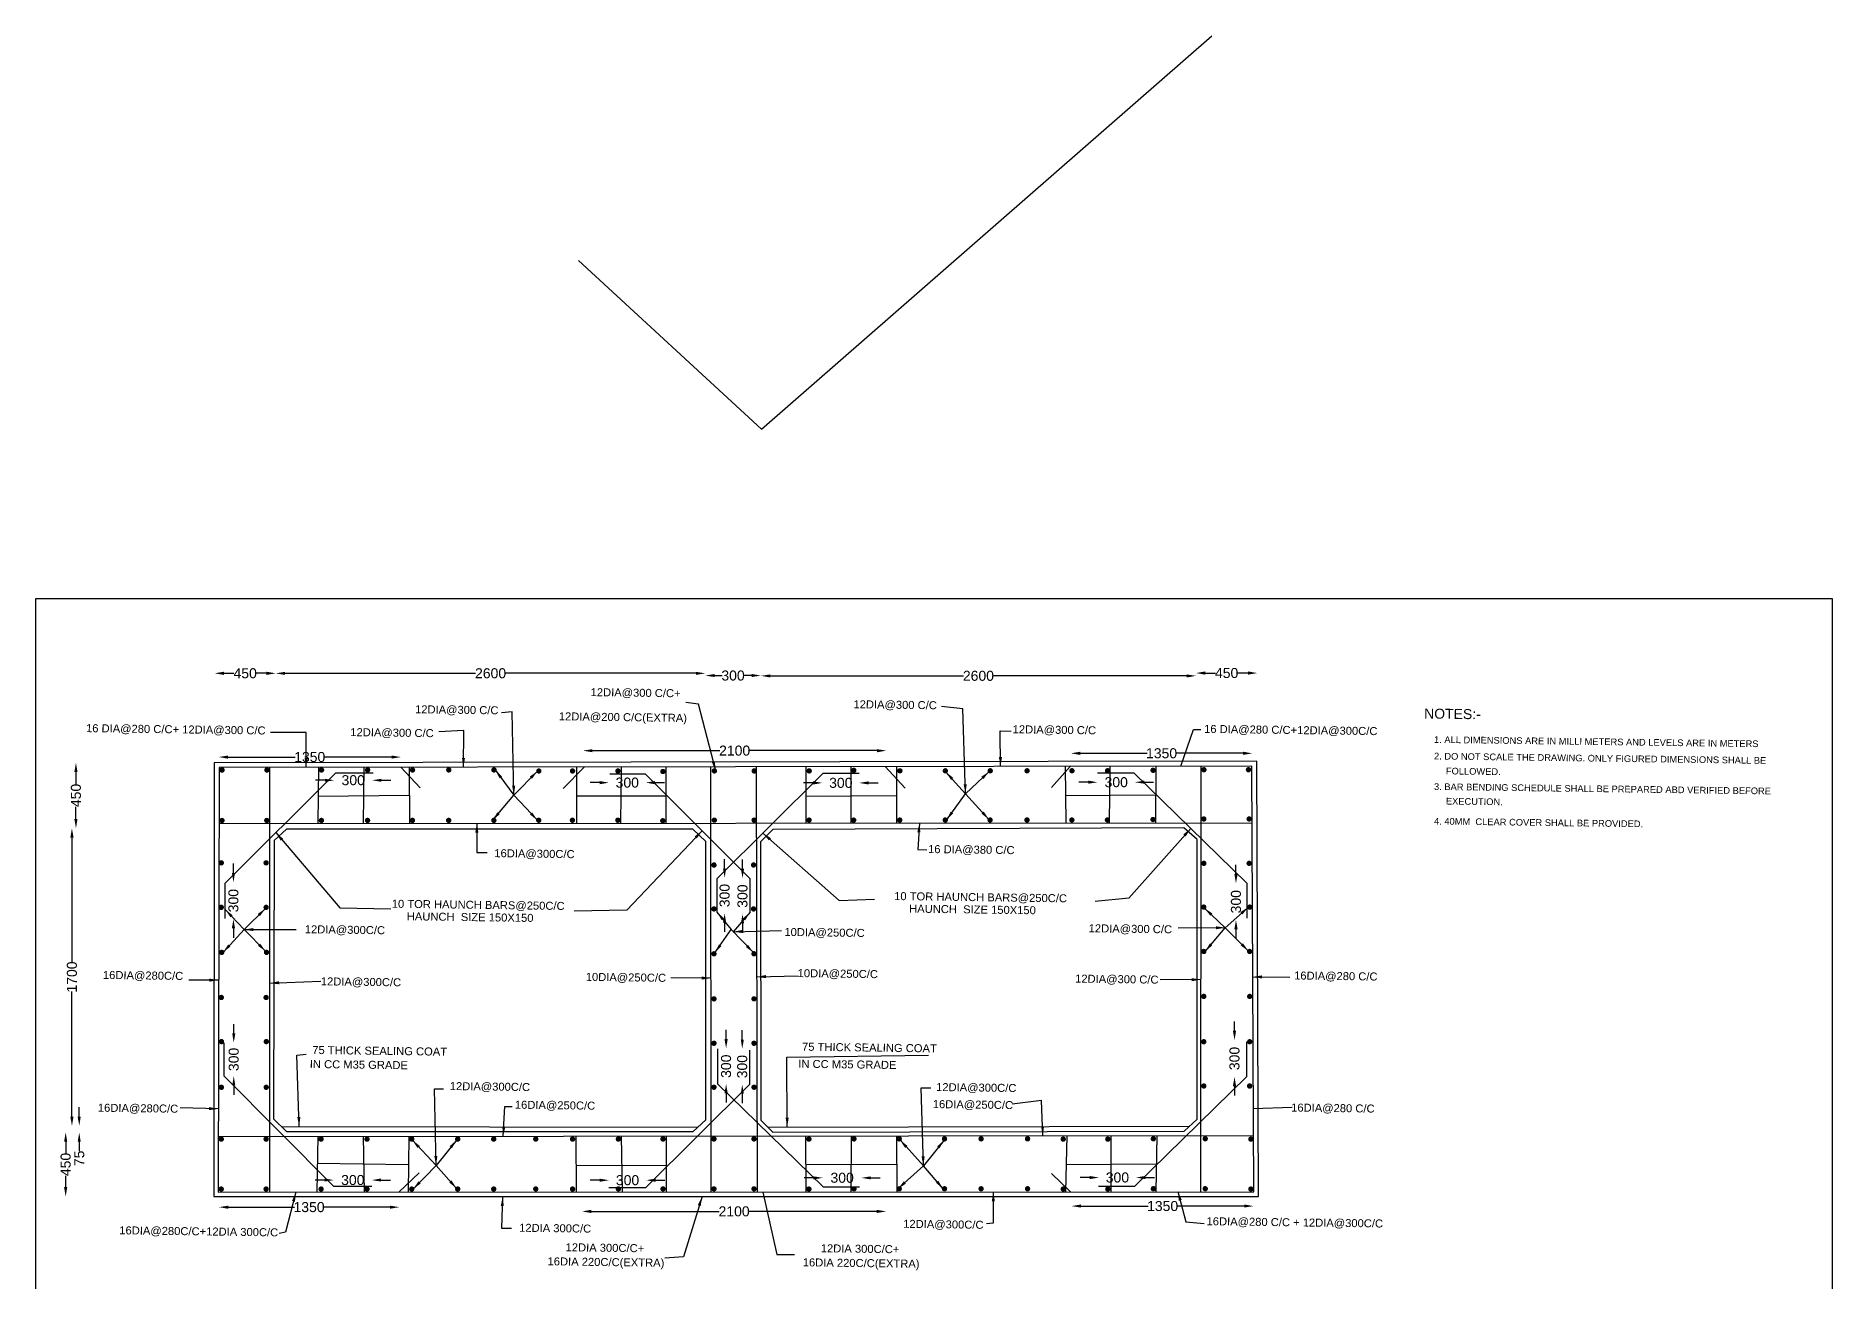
# Model space of a CAD drawing. Header units: millimetres. Extents: x 1088 to 14556, y 480 to 15078.
# Drawn here: x 1088 to 14556, y 5738 to 15078 of the extents above; entities that cross this region are included whole.
import ezdxf

# ---------------------------------------------------------------- set-up
doc = ezdxf.new("R2010")
doc.units = ezdxf.units.MM
doc.header["$MEASUREMENT"] = 0
for name, color, linetype in [('DIM', 7, 'Continuous'), ('DWG', 7, 'Continuous'), ('TEXT', 7, 'Continuous'), ('TXT', 7, 'Continuous')]:
    doc.layers.add(name, color=color, linetype=linetype)
doc.styles.get("Standard").update_dxf_attribs({"font": 'arial.ttf'})
doc.dimstyles.new('Civil', dxfattribs={"dimtxt": 75, "dimasz": 70, "dimexe": 0.1, "dimexo": 0.0625, "dimgap": 0.09, "dimtad": 0, "dimdec": 0, "dimzin": 12, "dimdsep": 46, "dimtxsty": 'Standard', "dimcen": 0.1, "dimse1": 1, "dimse2": 1, "dimadec": 1, "dimazin": 2, "dimtfac": 1, "dimtdec": 0, "dimtofl": 0, "dimtmove": 0, "dimatfit": 3, "dimfxl": 1, "dimfrac": 1, "dimtolj": 1, "dimtzin": 0, "dimarcsym": 0})

# ---------------------------------------------------------------- blocks, each defined once
blk = doc.blocks.new('*D49')
at = {"layer": 'Defpoints', "color": 0, "transparency": 16777216}
for p in [(2460, 6323), (3812, 6323), (3812, 6293)]:
    blk.add_point(p, dxfattribs=at)
at = {"layer": 'DIM', "color": 0, "lineweight": -2, "transparency": 16777216}
for p, q in [((2530, 6293), (3028, 6293)), ((3742, 6293), (3245, 6293))]:
    blk.add_line(p, q, dxfattribs=at)
at = {"layer": 'DIM', "color": 0, "transparency": 16777216}
for points in [[(2530, 6304), (2530, 6281), (2460, 6293)], [(3742, 6304), (3742, 6281), (3812, 6293)]]:
    blk.add_solid(points, dxfattribs=at)
at = {"layer": 'DIM', "color": 0, "transparency": 16777216, "insert": (3136, 6293), "char_height": 75, "attachment_point": 5}
blk.add_mtext('\\A1;1350', dxfattribs=at)
blk = doc.blocks.new('*D60')
at = {"layer": 'Defpoints', "color": 0, "transparency": 16777216}
for p in [(3606, 6496), (3322, 6449), (3606, 6449)]:
    blk.add_point(p, dxfattribs=at)
at = {"layer": 'DIM', "color": 0, "lineweight": -2, "transparency": 16777216}
for p, q in [((3252, 6496), (3182, 6496)), ((3676, 6496), (3746, 6496))]:
    blk.add_line(p, q, dxfattribs=at)
at = {"layer": 'DIM', "color": 0, "transparency": 16777216}
for points in [[(3252, 6508), (3252, 6485), (3322, 6496)], [(3676, 6508), (3676, 6485), (3606, 6496)]]:
    blk.add_solid(points, dxfattribs=at)
at = {"layer": 'DIM', "color": 0, "transparency": 16777216, "insert": (3464, 6496), "char_height": 75, "attachment_point": 5}
blk.add_mtext('\\A1;300', dxfattribs=at)
blk = doc.blocks.new('*D61')
at = {"layer": 'Defpoints', "color": 0, "transparency": 16777216}
for p in [(2500, 7526), (2571, 7526), (2500, 7276)]:
    blk.add_point(p, dxfattribs=at)
at = {"layer": 'DIM', "color": 0, "lineweight": -2, "transparency": 16777216}
for p, q in [((2571, 7596), (2571, 7666)), ((2571, 7206), (2571, 7136))]:
    blk.add_line(p, q, dxfattribs=at)
at = {"layer": 'DIM', "color": 0, "transparency": 16777216}
for points in [[(2560, 7596), (2583, 7596), (2571, 7526)], [(2560, 7206), (2583, 7206), (2571, 7276)]]:
    blk.add_solid(points, dxfattribs=at)
at = {"layer": 'DIM', "color": 0, "transparency": 16777216, "insert": (2571, 7401), "char_height": 75, "attachment_point": 5, "rotation": 90}
blk.add_mtext('\\A1;300', dxfattribs=at)
blk = doc.blocks.new('*D50')
at = {"layer": 'Defpoints', "color": 0, "transparency": 16777216}
for p in [(5384, 6488), (5664, 6495), (5664, 6488)]:
    blk.add_point(p, dxfattribs=at)
at = {"layer": 'DIM', "color": 0, "lineweight": -2, "transparency": 16777216}
for p, q in [((5314, 6495), (5244, 6495)), ((5734, 6495), (5804, 6495))]:
    blk.add_line(p, q, dxfattribs=at)
at = {"layer": 'DIM', "color": 0, "transparency": 16777216}
for points in [[(5314, 6507), (5314, 6483), (5384, 6495)], [(5734, 6507), (5734, 6483), (5664, 6495)]]:
    blk.add_solid(points, dxfattribs=at)
at = {"layer": 'DIM', "color": 0, "transparency": 16777216, "insert": (5524, 6495), "char_height": 75, "attachment_point": 5}
blk.add_mtext('\\A1;300', dxfattribs=at)
blk = doc.blocks.new('*D51')
at = {"layer": 'Defpoints', "color": 0, "transparency": 16777216}
for p in [(5183, 6243), (7462, 6261), (7462, 6243)]:
    blk.add_point(p, dxfattribs=at)
at = {"layer": 'DIM', "color": 0, "lineweight": -2, "transparency": 16777216}
for p, q in [((5253, 6261), (6210, 6261)), ((7392, 6261), (6435, 6261))]:
    blk.add_line(p, q, dxfattribs=at)
at = {"layer": 'DIM', "color": 0, "transparency": 16777216}
for points in [[(5253, 6273), (5253, 6249), (5183, 6261)], [(7392, 6273), (7392, 6249), (7462, 6261)]]:
    blk.add_solid(points, dxfattribs=at)
at = {"layer": 'DIM', "color": 0, "transparency": 16777216, "insert": (6323, 6261), "char_height": 75, "attachment_point": 5}
blk.add_mtext('\\A1;2100', dxfattribs=at)
blk = doc.blocks.new('*D40')
at = {"layer": 'Defpoints', "color": 0, "transparency": 16777216}
for p in [(6988, 6487), (7278, 6513), (7278, 6487)]:
    blk.add_point(p, dxfattribs=at)
at = {"layer": 'DIM', "color": 0, "lineweight": -2, "transparency": 16777216}
for p, q in [((6918, 6513), (6848, 6513)), ((7348, 6513), (7418, 6513))]:
    blk.add_line(p, q, dxfattribs=at)
at = {"layer": 'DIM', "color": 0, "transparency": 16777216}
for points in [[(6918, 6524), (6918, 6501), (6988, 6513)], [(7348, 6524), (7348, 6501), (7278, 6513)]]:
    blk.add_solid(points, dxfattribs=at)
at = {"layer": 'DIM', "color": 0, "transparency": 16777216, "insert": (7133, 6513), "char_height": 75, "attachment_point": 5}
blk.add_mtext('\\A1;300', dxfattribs=at)
blk = doc.blocks.new('*D41')
at = {"layer": 'Defpoints', "color": 0, "transparency": 16777216}
for p in [(8853, 6321), (10218, 6321), (10218, 6301)]:
    blk.add_point(p, dxfattribs=at)
at = {"layer": 'DIM', "color": 0, "lineweight": -2, "transparency": 16777216}
for p, q in [((8923, 6301), (9427, 6301)), ((10148, 6301), (9644, 6301))]:
    blk.add_line(p, q, dxfattribs=at)
at = {"layer": 'DIM', "color": 0, "transparency": 16777216}
for points in [[(8923, 6313), (8923, 6290), (8853, 6301)], [(10148, 6313), (10148, 6290), (10218, 6301)]]:
    blk.add_solid(points, dxfattribs=at)
at = {"layer": 'DIM', "color": 0, "transparency": 16777216, "insert": (9536, 6301), "char_height": 75, "attachment_point": 5}
blk.add_mtext('\\A1;1350', dxfattribs=at)
blk = doc.blocks.new('*D42')
at = {"layer": 'Defpoints', "color": 0, "transparency": 16777216}
for p in [(9058, 6489), (9336, 6515), (9336, 6489)]:
    blk.add_point(p, dxfattribs=at)
at = {"layer": 'DIM', "color": 0, "lineweight": -2, "transparency": 16777216}
for p, q in [((8988, 6515), (8918, 6515)), ((9406, 6515), (9476, 6515))]:
    blk.add_line(p, q, dxfattribs=at)
at = {"layer": 'DIM', "color": 0, "transparency": 16777216}
for points in [[(8988, 6527), (8988, 6503), (9058, 6515)], [(9406, 6527), (9406, 6503), (9336, 6515)]]:
    blk.add_solid(points, dxfattribs=at)
at = {"layer": 'DIM', "color": 0, "transparency": 16777216, "insert": (9197, 6515), "char_height": 75, "attachment_point": 5}
blk.add_mtext('\\A1;300', dxfattribs=at)
blk = doc.blocks.new('*D43')
at = {"layer": 'Defpoints', "color": 0, "transparency": 16777216}
for p in [(10086, 8721), (10119, 8721), (10119, 8448)]:
    blk.add_point(p, dxfattribs=at)
at = {"layer": 'DIM', "color": 0, "lineweight": -2, "transparency": 16777216}
for p, q in [((10086, 8791), (10086, 8861)), ((10086, 8378), (10086, 8308))]:
    blk.add_line(p, q, dxfattribs=at)
at = {"layer": 'DIM', "color": 0, "transparency": 16777216}
for points in [[(10074, 8791), (10098, 8791), (10086, 8721)], [(10074, 8378), (10098, 8378), (10086, 8448)]]:
    blk.add_solid(points, dxfattribs=at)
at = {"layer": 'DIM', "color": 0, "transparency": 16777216, "insert": (10086, 8584), "char_height": 75, "attachment_point": 5, "rotation": 90}
blk.add_mtext('\\A1;300', dxfattribs=at)
blk = doc.blocks.new('*D44')
at = {"layer": 'Defpoints', "color": 0, "transparency": 16777216}
for p in [(10208, 9697), (8848, 9678), (10208, 9678)]:
    blk.add_point(p, dxfattribs=at)
at = {"layer": 'DIM', "color": 0, "lineweight": -2, "transparency": 16777216}
for p, q in [((8918, 9697), (9420, 9697)), ((10138, 9697), (9636, 9697))]:
    blk.add_line(p, q, dxfattribs=at)
at = {"layer": 'DIM', "color": 0, "transparency": 16777216}
for points in [[(8918, 9709), (8918, 9685), (8848, 9697)], [(10138, 9709), (10138, 9685), (10208, 9697)]]:
    blk.add_solid(points, dxfattribs=at)
at = {"layer": 'DIM', "color": 0, "transparency": 16777216, "insert": (9528, 9697), "char_height": 75, "attachment_point": 5}
blk.add_mtext('\\A1;1350', dxfattribs=at)
blk = doc.blocks.new('*D45')
at = {"layer": 'Defpoints', "color": 0, "transparency": 16777216}
for p in [(9048, 9499), (9328, 9499), (9328, 9480)]:
    blk.add_point(p, dxfattribs=at)
at = {"layer": 'DIM', "color": 0, "lineweight": -2, "transparency": 16777216}
for p, q in [((8978, 9480), (8908, 9480)), ((9398, 9480), (9468, 9480))]:
    blk.add_line(p, q, dxfattribs=at)
at = {"layer": 'DIM', "color": 0, "transparency": 16777216}
for points in [[(8978, 9492), (8978, 9469), (9048, 9480)], [(9398, 9492), (9398, 9469), (9328, 9480)]]:
    blk.add_solid(points, dxfattribs=at)
at = {"layer": 'DIM', "color": 0, "transparency": 16777216, "insert": (9188, 9480), "char_height": 75, "attachment_point": 5}
blk.add_mtext('\\A1;300', dxfattribs=at)
blk = doc.blocks.new('*D46')
at = {"layer": 'Defpoints', "color": 0, "transparency": 16777216}
for p in [(6984, 9491), (7262, 9491), (7262, 9475)]:
    blk.add_point(p, dxfattribs=at)
at = {"layer": 'DIM', "color": 0, "lineweight": -2, "transparency": 16777216}
for p, q in [((6914, 9475), (6844, 9475)), ((7332, 9475), (7402, 9475))]:
    blk.add_line(p, q, dxfattribs=at)
at = {"layer": 'DIM', "color": 0, "transparency": 16777216}
for points in [[(6914, 9487), (6914, 9463), (6984, 9475)], [(7332, 9487), (7332, 9463), (7262, 9475)]]:
    blk.add_solid(points, dxfattribs=at)
at = {"layer": 'DIM', "color": 0, "transparency": 16777216, "insert": (7123, 9475), "char_height": 75, "attachment_point": 5}
blk.add_mtext('\\A1;300', dxfattribs=at)
blk = doc.blocks.new('*D47')
at = {"layer": 'Defpoints', "color": 0, "transparency": 16777216}
for p in [(5384, 9489), (5661, 9489), (5661, 9477)]:
    blk.add_point(p, dxfattribs=at)
at = {"layer": 'DIM', "color": 0, "lineweight": -2, "transparency": 16777216}
for p, q in [((5314, 9477), (5244, 9477)), ((5731, 9477), (5801, 9477))]:
    blk.add_line(p, q, dxfattribs=at)
at = {"layer": 'DIM', "color": 0, "transparency": 16777216}
for points in [[(5314, 9489), (5314, 9465), (5384, 9477)], [(5731, 9489), (5731, 9465), (5661, 9477)]]:
    blk.add_solid(points, dxfattribs=at)
at = {"layer": 'DIM', "color": 0, "transparency": 16777216, "insert": (5522, 9477), "char_height": 75, "attachment_point": 5}
blk.add_mtext('\\A1;300', dxfattribs=at)
blk = doc.blocks.new('*D48')
at = {"layer": 'Defpoints', "color": 0, "transparency": 16777216}
for p in [(5190, 9729), (7465, 9729), (7465, 9717)]:
    blk.add_point(p, dxfattribs=at)
at = {"layer": 'DIM', "color": 0, "lineweight": -2, "transparency": 16777216}
for p, q in [((5260, 9717), (6215, 9717)), ((7395, 9717), (6440, 9717))]:
    blk.add_line(p, q, dxfattribs=at)
at = {"layer": 'DIM', "color": 0, "transparency": 16777216}
for points in [[(5260, 9728), (5260, 9705), (5190, 9717)], [(7395, 9728), (7395, 9705), (7465, 9717)]]:
    blk.add_solid(points, dxfattribs=at)
at = {"layer": 'DIM', "color": 0, "transparency": 16777216, "insert": (6327, 9717), "char_height": 75, "attachment_point": 5}
blk.add_mtext('\\A1;2100', dxfattribs=at)
blk = doc.blocks.new('*D52')
at = {"layer": 'Defpoints', "color": 0, "transparency": 16777216}
for p in [(3325, 9493), (3609, 9495), (3609, 9493)]:
    blk.add_point(p, dxfattribs=at)
at = {"layer": 'DIM', "color": 0, "lineweight": -2, "transparency": 16777216}
for p, q in [((3255, 9495), (3185, 9495)), ((3679, 9495), (3749, 9495))]:
    blk.add_line(p, q, dxfattribs=at)
at = {"layer": 'DIM', "color": 0, "transparency": 16777216}
for points in [[(3255, 9506), (3255, 9483), (3325, 9495)], [(3679, 9506), (3679, 9483), (3609, 9495)]]:
    blk.add_solid(points, dxfattribs=at)
at = {"layer": 'DIM', "color": 0, "transparency": 16777216, "insert": (3467, 9495), "char_height": 75, "attachment_point": 5}
blk.add_mtext('\\A1;300', dxfattribs=at)
blk = doc.blocks.new('*D53')
at = {"layer": 'Defpoints', "color": 0, "transparency": 16777216}
for p in [(2458, 9679), (3825, 9679), (3825, 9669)]:
    blk.add_point(p, dxfattribs=at)
at = {"layer": 'DIM', "color": 0, "lineweight": -2, "transparency": 16777216}
for p, q in [((2528, 9669), (3033, 9669)), ((3755, 9669), (3250, 9669))]:
    blk.add_line(p, q, dxfattribs=at)
at = {"layer": 'DIM', "color": 0, "transparency": 16777216}
for points in [[(2528, 9680), (2528, 9657), (2458, 9669)], [(3755, 9680), (3755, 9657), (3825, 9669)]]:
    blk.add_solid(points, dxfattribs=at)
at = {"layer": 'DIM', "color": 0, "transparency": 16777216, "insert": (3141, 9669), "char_height": 75, "attachment_point": 5}
blk.add_mtext('\\A1;1350', dxfattribs=at)
blk = doc.blocks.new('*D54')
at = {"layer": 'Defpoints', "color": 0, "transparency": 16777216}
for p in [(2543, 8730), (2569, 8730), (2543, 8454)]:
    blk.add_point(p, dxfattribs=at)
at = {"layer": 'DIM', "color": 0, "lineweight": -2, "transparency": 16777216}
for p, q in [((2569, 8800), (2569, 8870)), ((2569, 8384), (2569, 8314))]:
    blk.add_line(p, q, dxfattribs=at)
at = {"layer": 'DIM', "color": 0, "transparency": 16777216}
for points in [[(2557, 8800), (2581, 8800), (2569, 8730)], [(2557, 8384), (2581, 8384), (2569, 8454)]]:
    blk.add_solid(points, dxfattribs=at)
at = {"layer": 'DIM', "color": 0, "transparency": 16777216, "insert": (2569, 8592), "char_height": 75, "attachment_point": 5, "rotation": 90}
blk.add_mtext('\\A1;300', dxfattribs=at)
blk = doc.blocks.new('*D55')
at = {"layer": 'Defpoints', "color": 0, "transparency": 16777216}
for p in [(6250, 7484), (6250, 7217), (6263, 7217)]:
    blk.add_point(p, dxfattribs=at)
at = {"layer": 'DIM', "color": 0, "lineweight": -2, "transparency": 16777216}
for p, q in [((6263, 7554), (6263, 7624)), ((6263, 7147), (6263, 7077))]:
    blk.add_line(p, q, dxfattribs=at)
at = {"layer": 'DIM', "color": 0, "transparency": 16777216}
for points in [[(6251, 7554), (6275, 7554), (6263, 7484)], [(6251, 7147), (6275, 7147), (6263, 7217)]]:
    blk.add_solid(points, dxfattribs=at)
at = {"layer": 'DIM', "color": 0, "transparency": 16777216, "insert": (6263, 7350), "char_height": 75, "attachment_point": 5, "rotation": 90}
blk.add_mtext('\\A1;300', dxfattribs=at)
blk = doc.blocks.new('*D56')
at = {"layer": 'Defpoints', "color": 0, "transparency": 16777216}
for p in [(6394, 7480), (6384, 7213), (6394, 7213)]:
    blk.add_point(p, dxfattribs=at)
at = {"layer": 'DIM', "color": 0, "lineweight": -2, "transparency": 16777216}
for p, q in [((6384, 7550), (6384, 7620)), ((6384, 7143), (6384, 7073))]:
    blk.add_line(p, q, dxfattribs=at)
at = {"layer": 'DIM', "color": 0, "transparency": 16777216}
for points in [[(6373, 7550), (6396, 7550), (6384, 7480)], [(6373, 7143), (6396, 7143), (6384, 7213)]]:
    blk.add_solid(points, dxfattribs=at)
at = {"layer": 'DIM', "color": 0, "transparency": 16777216, "insert": (6384, 7347), "char_height": 75, "attachment_point": 5, "rotation": 90}
blk.add_mtext('\\A1;300', dxfattribs=at)
blk = doc.blocks.new('*D57')
at = {"layer": 'Defpoints', "color": 0, "transparency": 16777216}
for p in [(6234, 8763), (6234, 8498), (6252, 8498)]:
    blk.add_point(p, dxfattribs=at)
at = {"layer": 'DIM', "color": 0, "lineweight": -2, "transparency": 16777216}
for p, q in [((6252, 8833), (6252, 8903)), ((6252, 8428), (6252, 8358))]:
    blk.add_line(p, q, dxfattribs=at)
at = {"layer": 'DIM', "color": 0, "transparency": 16777216}
for points in [[(6240, 8833), (6263, 8833), (6252, 8763)], [(6240, 8428), (6263, 8428), (6252, 8498)]]:
    blk.add_solid(points, dxfattribs=at)
at = {"layer": 'DIM', "color": 0, "transparency": 16777216, "insert": (6252, 8630), "char_height": 75, "attachment_point": 5, "rotation": 90}
blk.add_mtext('\\A1;300', dxfattribs=at)
blk = doc.blocks.new('*D58')
at = {"layer": 'Defpoints', "color": 0, "transparency": 16777216}
for p in [(6388, 8761), (6386, 8491), (6388, 8491)]:
    blk.add_point(p, dxfattribs=at)
at = {"layer": 'DIM', "color": 0, "lineweight": -2, "transparency": 16777216}
for p, q in [((6386, 8831), (6386, 8901)), ((6386, 8421), (6386, 8351))]:
    blk.add_line(p, q, dxfattribs=at)
at = {"layer": 'DIM', "color": 0, "transparency": 16777216}
for points in [[(6374, 8831), (6398, 8831), (6386, 8761)], [(6374, 8421), (6398, 8421), (6386, 8491)]]:
    blk.add_solid(points, dxfattribs=at)
at = {"layer": 'DIM', "color": 0, "transparency": 16777216, "insert": (6386, 8626), "char_height": 75, "attachment_point": 5, "rotation": 90}
blk.add_mtext('\\A1;300', dxfattribs=at)
blk = doc.blocks.new('*D59')
at = {"layer": 'Defpoints', "color": 0, "transparency": 16777216}
for p in [(9786, 10312), (10246, 10312), (10246, 10299)]:
    blk.add_point(p, dxfattribs=at)
at = {"layer": 'DIM', "color": 0, "lineweight": -2, "transparency": 16777216}
for p, q in [((9856, 10299), (9932, 10299)), ((10176, 10299), (10100, 10299))]:
    blk.add_line(p, q, dxfattribs=at)
at = {"layer": 'DIM', "color": 0, "transparency": 16777216}
for points in [[(9856, 10311), (9856, 10287), (9786, 10299)], [(10176, 10311), (10176, 10287), (10246, 10299)]]:
    blk.add_solid(points, dxfattribs=at)
at = {"layer": 'DIM', "color": 0, "transparency": 16777216, "insert": (10016, 10299), "char_height": 75, "attachment_point": 5}
blk.add_mtext('\\A1;450', dxfattribs=at)
blk = doc.blocks.new('*D32')
at = {"layer": 'Defpoints', "color": 0, "transparency": 16777216}
for p in [(6524, 10299), (6524, 10278), (9786, 10299)]:
    blk.add_point(p, dxfattribs=at)
at = {"layer": 'DIM', "color": 0, "lineweight": -2, "transparency": 16777216}
for p, q in [((6594, 10278), (8042, 10278)), ((9716, 10278), (8267, 10278))]:
    blk.add_line(p, q, dxfattribs=at)
at = {"layer": 'DIM', "color": 0, "transparency": 16777216}
for points in [[(6594, 10289), (6594, 10266), (6524, 10278)], [(9716, 10289), (9716, 10266), (9786, 10278)]]:
    blk.add_solid(points, dxfattribs=at)
at = {"layer": 'DIM', "color": 0, "transparency": 16777216, "insert": (8155, 10278), "char_height": 75, "attachment_point": 5}
blk.add_mtext('\\A1;2600', dxfattribs=at)
blk = doc.blocks.new('*D33')
at = {"layer": 'Defpoints', "color": 0, "transparency": 16777216}
for p in [(6107, 10280), (6107, 10278), (6524, 10278)]:
    blk.add_point(p, dxfattribs=at)
at = {"layer": 'DIM', "color": 0, "lineweight": -2, "transparency": 16777216}
for p, q in [((6177, 10280), (6233, 10280)), ((6454, 10280), (6398, 10280))]:
    blk.add_line(p, q, dxfattribs=at)
at = {"layer": 'DIM', "color": 0, "transparency": 16777216}
for points in [[(6177, 10292), (6177, 10269), (6107, 10280)], [(6454, 10292), (6454, 10269), (6524, 10280)]]:
    blk.add_solid(points, dxfattribs=at)
at = {"layer": 'DIM', "color": 0, "transparency": 16777216, "insert": (6315, 10280), "char_height": 75, "attachment_point": 5}
blk.add_mtext('\\A1;300', dxfattribs=at)
blk = doc.blocks.new('*D34')
at = {"layer": 'Defpoints', "color": 0, "transparency": 16777216}
for p in [(2886, 10297), (2886, 10280), (6107, 10280)]:
    blk.add_point(p, dxfattribs=at)
at = {"layer": 'DIM', "color": 0, "lineweight": -2, "transparency": 16777216}
for p, q in [((2956, 10297), (4384, 10297)), ((6037, 10297), (4609, 10297))]:
    blk.add_line(p, q, dxfattribs=at)
at = {"layer": 'DIM', "color": 0, "transparency": 16777216}
for points in [[(2956, 10308), (2956, 10285), (2886, 10297)], [(6037, 10308), (6037, 10285), (6107, 10297)]]:
    blk.add_solid(points, dxfattribs=at)
at = {"layer": 'DIM', "color": 0, "transparency": 16777216, "insert": (4497, 10297), "char_height": 75, "attachment_point": 5}
blk.add_mtext('\\A1;2600', dxfattribs=at)
blk = doc.blocks.new('*D35')
at = {"layer": 'Defpoints', "color": 0, "transparency": 16777216}
for p in [(2428, 10297), (2428, 10297), (2886, 10297)]:
    blk.add_point(p, dxfattribs=at)
at = {"layer": 'DIM', "color": 0, "lineweight": -2, "transparency": 16777216}
for p, q in [((2498, 10297), (2573, 10297)), ((2816, 10297), (2741, 10297))]:
    blk.add_line(p, q, dxfattribs=at)
at = {"layer": 'DIM', "color": 0, "transparency": 16777216}
for points in [[(2498, 10309), (2498, 10285), (2428, 10297)], [(2816, 10309), (2816, 10285), (2886, 10297)]]:
    blk.add_solid(points, dxfattribs=at)
at = {"layer": 'DIM', "color": 0, "transparency": 16777216, "insert": (2657, 10297), "char_height": 75, "attachment_point": 5}
blk.add_mtext('\\A1;450', dxfattribs=at)
blk = doc.blocks.new('*D36')
at = {"layer": 'Defpoints', "color": 0, "transparency": 16777216}
for p in [(1364, 9626), (1364, 9135), (1388, 9135)]:
    blk.add_point(p, dxfattribs=at)
at = {"layer": 'DIM', "color": 0, "lineweight": -2, "transparency": 16777216}
for p, q in [((1388, 9556), (1388, 9465)), ((1388, 9205), (1388, 9296))]:
    blk.add_line(p, q, dxfattribs=at)
at = {"layer": 'DIM', "color": 0, "transparency": 16777216}
for points in [[(1376, 9556), (1400, 9556), (1388, 9626)], [(1376, 9205), (1400, 9205), (1388, 9135)]]:
    blk.add_solid(points, dxfattribs=at)
at = {"layer": 'DIM', "color": 0, "transparency": 16777216, "insert": (1388, 9381), "char_height": 75, "attachment_point": 5, "rotation": 90}
blk.add_mtext('\\A1;450', dxfattribs=at)
blk = doc.blocks.new('*D37')
at = {"layer": 'Defpoints', "color": 0, "transparency": 16777216}
for p in [(1388, 9135), (1358, 6902), (1388, 6902)]:
    blk.add_point(p, dxfattribs=at)
at = {"layer": 'DIM', "color": 0, "lineweight": -2, "transparency": 16777216}
for p, q in [((1358, 9065), (1358, 8127)), ((1358, 6972), (1358, 7910))]:
    blk.add_line(p, q, dxfattribs=at)
at = {"layer": 'DIM', "color": 0, "transparency": 16777216}
for points in [[(1346, 9065), (1370, 9065), (1358, 9135)], [(1346, 6972), (1370, 6972), (1358, 6902)]]:
    blk.add_solid(points, dxfattribs=at)
at = {"layer": 'DIM', "color": 0, "transparency": 16777216, "insert": (1358, 8019), "char_height": 75, "attachment_point": 5, "rotation": 90}
blk.add_mtext('\\A1;1700', dxfattribs=at)
blk = doc.blocks.new('*D38')
at = {"layer": 'Defpoints', "color": 0, "transparency": 16777216}
for p in [(1358, 6902), (1358, 6853), (1413, 6853)]:
    blk.add_point(p, dxfattribs=at)
at = {"layer": 'DIM', "color": 0, "lineweight": -2, "transparency": 16777216}
for p, q in [((1413, 6972), (1413, 7042)), ((1413, 6783), (1413, 6713))]:
    blk.add_line(p, q, dxfattribs=at)
at = {"layer": 'DIM', "color": 0, "transparency": 16777216}
for points in [[(1401, 6972), (1424, 6972), (1413, 6902)], [(1401, 6783), (1424, 6783), (1413, 6853)]]:
    blk.add_solid(points, dxfattribs=at)
at = {"layer": 'DIM', "color": 0, "transparency": 16777216, "insert": (1413, 6659), "char_height": 75, "attachment_point": 5, "rotation": 90}
blk.add_mtext('\\A1;75', dxfattribs=at)
blk = doc.blocks.new('*D39')
at = {"layer": 'Defpoints', "color": 0, "transparency": 16777216}
for p in [(1413, 6853), (1311, 6373), (1413, 6373)]:
    blk.add_point(p, dxfattribs=at)
at = {"layer": 'DIM', "color": 0, "lineweight": -2, "transparency": 16777216}
for p, q in [((1311, 6783), (1311, 6697)), ((1311, 6443), (1311, 6529))]:
    blk.add_line(p, q, dxfattribs=at)
at = {"layer": 'DIM', "color": 0, "transparency": 16777216}
for points in [[(1299, 6783), (1323, 6783), (1311, 6853)], [(1299, 6443), (1323, 6443), (1311, 6373)]]:
    blk.add_solid(points, dxfattribs=at)
at = {"layer": 'DIM', "color": 0, "transparency": 16777216, "insert": (1311, 6613), "char_height": 75, "attachment_point": 5, "rotation": 90}
blk.add_mtext('\\A1;450', dxfattribs=at)
blk = doc.blocks.new('*D63')
at = {"layer": 'Defpoints', "color": 0, "transparency": 16777216}
for p in [(10075, 7546), (10085, 7546), (10085, 7270)]:
    blk.add_point(p, dxfattribs=at)
at = {"layer": 'DIM', "color": 0, "lineweight": -2, "transparency": 16777216}
for p, q in [((10075, 7616), (10075, 7686)), ((10075, 7200), (10075, 7130))]:
    blk.add_line(p, q, dxfattribs=at)
at = {"layer": 'DIM', "color": 0, "transparency": 16777216}
for points in [[(10063, 7616), (10087, 7616), (10075, 7546)], [(10063, 7200), (10087, 7200), (10075, 7270)]]:
    blk.add_solid(points, dxfattribs=at)
at = {"layer": 'DIM', "color": 0, "transparency": 16777216, "insert": (10075, 7408), "char_height": 75, "attachment_point": 5, "rotation": 90}
blk.add_mtext('\\A1;300', dxfattribs=at)

msp = doc.modelspace()

# ---------------------------------------------------------------- linework, layer by layer
at = {"layer": 'DWG'}
for points in [[(2422, 6371.9), (10255.1, 6371.9), (10241.6, 9638.2), (2424.6, 9624.9), (2422, 6371.9)], [(2454.8, 6404.5), (10219, 6408.2), (10204.5, 9601), (2461.7, 9590), (2454.8, 6404.5)], [(2841.6, 6404.6), (2841.7, 9590.5)], [(3206.5, 9591), (3201.6, 9171.6)], [(3546.4, 9591.5), (3542.8, 9171.8)], [(3825.1, 9591.9), (3970.1, 9438.9)], [(3887.6, 9592), (3890, 9172)], [(5198.5, 9593.9), (5041, 9432.9)], [(5140, 9593.8), (5140, 9172.6)], [(5476.7, 9594.2), (5471.8, 9172.7)], [(5812.2, 9594.7), (5812.2, 9172.9)], [(6151.6, 6406.2), (6148.9, 9595.2)], [(6488.1, 9595.7), (6495.3, 6406.4)], [(6861.9, 9596.2), (6860.6, 9173.4)], [(7199.2, 9596.7), (7199.2, 9173.5)], [(7454.6, 9597.1), (7604.9, 9435.4)], [(7540.4, 9597.2), (7541.7, 9173.7)], [(8842.1, 9599), (8703, 9441.4)], [(8804, 9599), (8810.9, 9174.3)], [(9140.1, 9599.5), (9136, 9174.5)], [(9484.6, 9599.9), (9483.2, 9174.6)], [(9822.5, 6408), (9825.1, 9600.4)], [(2506.9, 8458.4), (2506.9, 8723.1), (3337, 9551.3), (3615.4, 9551.3)], [(6443, 8504.6), (6443, 8756.3), (5658, 9539.8), (5391.7, 9539.8)], [(7261.3, 9544.4), (6987.6, 9544.4), (6194.6, 8755.9), (6194.6, 8506.7)], [(9046.7, 9550.2), (9320.8, 9550.2), (10166.2, 8723), (10166.2, 8459.9)], [(3888.8, 9380.6), (3204, 9373.4)], [(5812.2, 9374.9), (5140, 9374.9)], [(7541.1, 9378.9), (6861.2, 9373.7)], [(8807.6, 9380.4), (9483.9, 9386)], [(2460.8, 9171.3), (10206.4, 9175)], [(2870.1, 6955.6), (2966.5, 6859.3), (6015.8, 6859.3), (6112.2, 6948.4), (6112.2, 9036.6), (6012.3, 9127.6), (2966.1, 9127.6), (2873.3, 9041.9), (2870.1, 6955.6)], [(6523.3, 6945.8), (6613, 6856.3), (9698.4, 6863.7), (9794.3, 6952), (9794.3, 9050.9), (9694.7, 9137.9), (6614.2, 9125.1), (6522, 9033.1), (6523.3, 6945.8)], [(3606.2, 6448.5), (3322.2, 6448.5), (2499.7, 7275.6), (2499.7, 7525.7)], [(5383.9, 6439.4), (5662.1, 6439.4), (6441.1, 7214.7), (6441.1, 7471.4)], [(6197.3, 7479.4), (6197.3, 7217.4), (6989.6, 6444.7), (7263.7, 6444.7)], [(9054.6, 6450.4), (9327.2, 6450.4), (10168.1, 7272.5), (10168.1, 7533.7)], [(2926.6, 6899.1), (6050.8, 6891.7)], [(6575.5, 6893.6), (9739.2, 6901.2)], [(2455.7, 6824.1), (10217.1, 6830.7)], [(3201.2, 6824.7), (3194.4, 6404.8)], [(3542.4, 6825), (3549.1, 6405)], [(3883.5, 6825.3), (3880.2, 6405.1)], [(5135.5, 6826.4), (5138.7, 6405.7)], [(5474.9, 6826.7), (5482.7, 6405.9)], [(5812.7, 6827), (5812.7, 6406.1)], [(6857.3, 6827.9), (6860, 6406.6)], [(7201.1, 6828.2), (7197.1, 6406.7)], [(7540.9, 6828.4), (7542.2, 6406.9)], [(8817.8, 6829.5), (8807.1, 6407.5)], [(9147.8, 6829.8), (9147.8, 6407.7)], [(9491.5, 6830.1), (9485.4, 6407.8)], [(3197.9, 6623.2), (3881.9, 6613)], [(5137.2, 6605.5), (5812.7, 6607)], [(7541.5, 6614.1), (6858.7, 6610.2)], [(8812.3, 6613.9), (9488.4, 6616.9)], [(3810, 6405.1), (3962.6, 6550.1)], [(8844.3, 6407.5), (8703.1, 6545.8)]]:
    msp.add_lwpolyline(points, dxfattribs=at)
at = {"layer": 'DWG', "const_width": 20}
for points in [[(2473.7, 9571.7, 1), (2493.7, 9571.7, 1)], [(2809.9, 9571.7, 1), (2829.9, 9571.7, 1)], [(3219.6, 9571.9, 1), (3239.6, 9571.9, 1)], [(3565.2, 9572.1, 1), (3585.2, 9572.1, 1)], [(3901.7, 9572.2, 1), (3921.7, 9572.2, 1)], [(4173.6, 9572.4, 1), (4193.6, 9572.4, 1)], [(4512.4, 9572.5, 1), (4532.4, 9572.5, 1)], [(4848.8, 9564.3, 1), (4868.8, 9564.3, 1)], [(5101.6, 9564.3, 1), (5121.6, 9564.3, 1)], [(5442, 9564.6, 1), (5462, 9564.6, 1)], [(5779, 9560.6, 1), (5799, 9560.6, 1)], [(6165, 9564.9, 1), (6185, 9564.9, 1)], [(6464, 9565, 1), (6484, 9565, 1)], [(6876, 9565.2, 1), (6896, 9565.2, 1)], [(7210.4, 9569.1, 1), (7230.4, 9569.1, 1)], [(7555.8, 9565.6, 1), (7575.8, 9565.6, 1)], [(7896.9, 9565.7, 1), (7916.9, 9565.7, 1)], [(8233.4, 9565.9, 1), (8253.4, 9565.9, 1)], [(8509.8, 9566, 1), (8529.8, 9566, 1)], [(8846.3, 9566.2, 1), (8866.3, 9566.2, 1)], [(9113, 9566.3, 1), (9133, 9566.3, 1)], [(9454.5, 9569.7, 1), (9474.5, 9569.7, 1)], [(9835.5, 9573.9, 1), (9855.5, 9573.9, 1)], [(10169.7, 9573.9, 1), (10189.7, 9573.9, 1)], [(2472.8, 9193.2, 1), (2492.8, 9193.2, 1)], [(2809.1, 9193.2, 1), (2829.1, 9193.2, 1)], [(3218.8, 9193.4, 1), (3238.8, 9193.4, 1)], [(3564.4, 9193.6, 1), (3584.4, 9193.6, 1)], [(3900.9, 9193.8, 1), (3920.9, 9193.8, 1)], [(4172.8, 9193.9, 1), (4192.8, 9193.9, 1)], [(4511.6, 9194, 1), (4531.6, 9194, 1)], [(4848, 9194.9, 1), (4868, 9194.9, 1)], [(5100.8, 9194.9, 1), (5120.8, 9194.9, 1)], [(5441.2, 9195.2, 1), (5461.2, 9195.2, 1)], [(5778.2, 9191.3, 1), (5798.2, 9191.3, 1)], [(6164.2, 9195.6, 1), (6184.2, 9195.6, 1)], [(6463.2, 9195.7, 1), (6483.2, 9195.7, 1)], [(6875.2, 9195.9, 1), (6895.2, 9195.9, 1)], [(7209.6, 9195.7, 1), (7229.6, 9195.7, 1)], [(7555, 9196.2, 1), (7575, 9196.2, 1)], [(7896.1, 9196.4, 1), (7916.1, 9196.4, 1)], [(8232.5, 9196.5, 1), (8252.5, 9196.5, 1)], [(8509, 9196.7, 1), (8529, 9196.7, 1)], [(8845.5, 9196.8, 1), (8865.5, 9196.8, 1)], [(9112.2, 9197, 1), (9132.2, 9197, 1)], [(9453.7, 9200.4, 1), (9473.7, 9200.4, 1)], [(9834.7, 9204.6, 1), (9854.7, 9204.6, 1)], [(10174.8, 9204.6, 1), (10194.8, 9204.6, 1)], [(2467.7, 8875.5, 1), (2487.7, 8875.5, 1)], [(2804, 8875.5, 1), (2824, 8875.5, 1)], [(9834.7, 8871.8, 1), (9854.7, 8871.8, 1)], [(10174.8, 8871.8, 1), (10194.8, 8871.8, 1)], [(6162, 8859.2, 1), (6182, 8859.2, 1)], [(6458.9, 8859.4, 1), (6478.9, 8859.4, 1)], [(2467.7, 8541.8, 1), (2487.7, 8541.8, 1)], [(2804, 8541.8, 1), (2824, 8541.8, 1)], [(6162, 8529.8, 1), (6182, 8529.8, 1)], [(6458.9, 8529.9, 1), (6478.9, 8529.9, 1)], [(9834.7, 8543.4, 1), (9854.7, 8543.4, 1)], [(10178.8, 8543.4, 1), (10198.8, 8543.4, 1)], [(2470.7, 8204, 1), (2490.7, 8204, 1)], [(2807, 8204, 1), (2827, 8204, 1)], [(9834.7, 8210.7, 1), (9854.7, 8210.7, 1)], [(10178.8, 8210.7, 1), (10198.8, 8210.7, 1)], [(6162, 8193.2, 1), (6182, 8193.2, 1)], [(6462.2, 8193.4, 1), (6482.2, 8193.4, 1)], [(2467.7, 7865.6, 1), (2487.7, 7865.6, 1)], [(2804, 7865.6, 1), (2824, 7865.6, 1)], [(6162, 7855.3, 1), (6182, 7855.3, 1)], [(6462.2, 7855.5, 1), (6482.2, 7855.5, 1)], [(9834.7, 7873.6, 1), (9854.7, 7873.6, 1)], [(10178.8, 7873.6, 1), (10198.8, 7873.6, 1)], [(2469.3, 7534.6, 1), (2489.3, 7534.6, 1)], [(2805.5, 7534.6, 1), (2825.5, 7534.6, 1)], [(6162, 7522.1, 1), (6182, 7522.1, 1)], [(6462.2, 7522.2, 1), (6482.2, 7522.2, 1)], [(9834.7, 7533.7, 1), (9854.7, 7533.7, 1)], [(10178.8, 7533.7, 1), (10198.8, 7533.7, 1)], [(2468.6, 7191.8, 1), (2488.6, 7191.8, 1)], [(2804.8, 7191.8, 1), (2824.8, 7191.8, 1)], [(6162, 7192.4, 1), (6182, 7192.4, 1)], [(6462.2, 7192.5, 1), (6482.2, 7192.5, 1)], [(9834.7, 7201.8, 1), (9854.7, 7201.8, 1)], [(10178.8, 7201.8, 1), (10198.8, 7201.8, 1)], [(2467.7, 6803.2, 1), (2487.7, 6803.2, 1)], [(2804, 6803.2, 1), (2824, 6803.2, 1)], [(3216.3, 6803.2, 1), (3236.3, 6803.2, 1)], [(3560.5, 6803.2, 1), (3580.5, 6803.2, 1)], [(3896.2, 6803.2, 1), (3916.2, 6803.2, 1)], [(4240.7, 6803.2, 1), (4260.7, 6803.2, 1)], [(4510.6, 6803.2, 1), (4530.6, 6803.2, 1)], [(4825.8, 6803.8, 1), (4845.8, 6803.8, 1)], [(5101.9, 6803.2, 1), (5121.9, 6803.2, 1)], [(5445.2, 6804.1, 1), (5465.2, 6804.1, 1)], [(5779.7, 6804.2, 1), (5799.7, 6804.2, 1)], [(6162, 6804.4, 1), (6182, 6804.4, 1)], [(6462.2, 6804.6, 1), (6482.2, 6804.6, 1)], [(6873.9, 6803.2, 1), (6893.9, 6803.2, 1)], [(7211.6, 6804.9, 1), (7231.6, 6804.9, 1)], [(7551.1, 6805.1, 1), (7571.1, 6805.1, 1)], [(7890.6, 6805.2, 1), (7910.6, 6805.2, 1)], [(8165, 6805.4, 1), (8185, 6805.4, 1)], [(8513.3, 6805.5, 1), (8533.3, 6805.5, 1)], [(8780.6, 6803.2, 1), (8800.6, 6803.2, 1)], [(9115.1, 6803.2, 1), (9135.1, 6803.2, 1)], [(9456.6, 6806, 1), (9476.6, 6806, 1)], [(9845.5, 6806.2, 1), (9865.5, 6806.2, 1)], [(10187.5, 6803.2, 1), (10207.5, 6803.2, 1)], [(2467.7, 6428.6, 1), (2487.7, 6428.6, 1)], [(2804, 6428.6, 1), (2824, 6428.6, 1)], [(3216.3, 6428.6, 1), (3236.3, 6428.6, 1)], [(3560.5, 6428.6, 1), (3580.5, 6428.6, 1)], [(3896.2, 6428.6, 1), (3916.2, 6428.6, 1)], [(4240.7, 6428.6, 1), (4260.7, 6428.6, 1)], [(4510.6, 6428.6, 1), (4530.6, 6428.6, 1)], [(4825.8, 6429.2, 1), (4845.8, 6429.2, 1)], [(5101.9, 6428.6, 1), (5121.9, 6428.6, 1)], [(5445.2, 6429.5, 1), (5465.2, 6429.5, 1)], [(5779.7, 6429.7, 1), (5799.7, 6429.7, 1)], [(6162, 6429.9, 1), (6182, 6429.9, 1)], [(6462.2, 6430, 1), (6482.2, 6430, 1)], [(6873.9, 6428.6, 1), (6893.9, 6428.6, 1)], [(7211.6, 6430.4, 1), (7231.6, 6430.4, 1)], [(7551.1, 6430.5, 1), (7571.1, 6430.5, 1)], [(7890.6, 6430.7, 1), (7910.6, 6430.7, 1)], [(8165, 6430.8, 1), (8185, 6430.8, 1)], [(8513.3, 6431, 1), (8533.3, 6431, 1)], [(8780.6, 6428.6, 1), (8800.6, 6428.6, 1)], [(9115.1, 6428.6, 1), (9135.1, 6428.6, 1)], [(9456.6, 6431.4, 1), (9476.6, 6431.4, 1)], [(9845.5, 6431.6, 1), (9865.5, 6431.6, 1)], [(10187.5, 6428.6, 1), (10207.5, 6428.6, 1)]]:
    msp.add_lwpolyline(points, format="xyb", close=True, dxfattribs=at)
at = {"layer": 'TEXT'}
for p, q in [((9672.3, 9600.2), (9767.3, 9874.8)), ((9767.3, 9874.8), (9822.7, 9874.8)), ((10216.1, 7033.1), (10508.5, 7041.8)), ((6538.7, 6406.4), (6643.9, 5938.8)), ((6643.9, 5938.8), (6775.5, 5938.8))]:
    msp.add_line(p, q, dxfattribs=at)
msp.add_lwpolyline([(5155.6, 13392.1), (6529.3, 12127.8), (9903.9, 15077.9)], dxfattribs=at)
msp.add_lwpolyline([(14555.5, 491.5), (1088, 491.5), (1088, 10859.3), (14555.5, 10859.3)], close=True, dxfattribs=at)

# ---------------------------------------------------------------- texts
at = {"layer": 'TXT'}
for s, height, p in [(' 12DIA@300 C/C+', 60, (5223.5, 10126.5)), (' 12DIA@300 C/C', 60, (3907.2, 9998)), (' 12DIA@200 C/C(EXTRA)', 60, (4985.2, 9945.1)), (' 12DIA@300 C/C', 60, (7194.2, 10035.8)), ('NOTES:-', 75, (11496.4, 9958.2)), ('16 DIA@280 C/C+ 12DIA@300 C/C', 60, (1463.3, 9856)), (' 12DIA@300 C/C', 60, (3421.6, 9826.6)), (' 12DIA@300 C/C', 60, (8387.9, 9848)), ('16 DIA@280 C/C+12DIA@300C/C', 60, (9846.5, 9850.6)), ('2. DO NOT SCALE THE DRAWING. ONLY FIGURED DIMENSIONS SHALL BE', 50, (11570.5, 9651.2)), ('1. ALL DIMENSIONS ARE IN MILLI METERS AND LEVELS ARE IN METERS', 50, (11570.5, 9775.6)), ('FOLLOWED.', 50, (11659.5, 9539.4)), ('3. BAR BENDING SCHEDULE SHALL BE PREPARED ABD VERIFIED BEFORE', 50, (11570.5, 9422.5)), ('EXECUTION.', 50, (11659.5, 9313.3)), ('4. 40MM  CLEAR COVER SHALL BE PROVIDED.', 50, (11570.5, 9163.4)), ('16DIA@300C/C', 60, (4524.7, 8918.4)), ('16 DIA@380 C/C', 60, (7776.9, 8949.3)), ('10 TOR HAUNCH BARS@250C/C', 60, (7522.7, 8596.5)), ('10 TOR HAUNCH BARS@250C/C', 60, (3755.9, 8539.1)), (' HAUNCH  SIZE 150X150', 60, (3844.9, 8445.2)), (' HAUNCH  SIZE 150X150', 60, (7611.7, 8502.5)), ('12DIA@300C/C', 60, (3103.5, 8347.8)), ('10DIA@250C/C', 60, (6699.8, 8327.5)), (' 12DIA@300 C/C', 60, (8957.8, 8355.3)), ('16DIA@280C/C', 60, (1590.1, 8005.1)), ('12DIA@300C/C', 60, (3223.9, 7957)), ('10DIA@250C/C', 60, (5210.4, 7990.8)), ('10DIA@250C/C', 60, (6799.1, 8018.5)), (' 12DIA@300 C/C', 60, (8856.2, 7977.8)), (' 16DIA@280 C/C', 60, (10498.3, 8001.2)), ('75 THICK SEALING COAT', 60, (3159.9, 7442.1)), ('75 THICK SEALING COAT', 60, (6831.9, 7466.8)), ('IN CC M35 GRADE', 60, (3141.1, 7336.9)), ('IN CC M35 GRADE', 60, (6803.8, 7338.9)), ('12DIA@300C/C', 60, (4190.8, 7171.6)), ('12DIA@300C/C', 60, (7837.2, 7164.3)), ('16DIA@280C/C', 60, (1552.4, 7009.3)), ('16DIA@250C/C', 60, (4678.9, 7031.8)), ('16DIA@250C/C', 60, (7812.2, 7036.4)), (' 16DIA@280 C/C', 60, (10476.3, 7010.8)), ('12DIA@300C/C', 60, (7590.6, 6138.4)), (' 16DIA@280 C/C + 12DIA@300C/C', 60, (9842, 6158.1)), ('16DIA@280C/C+12DIA 300C/C', 60, (1712.8, 6089.5)), ('12DIA 300C/C', 60, (4710.8, 6108.9)), ('12DIA 300C/C+', 60, (5059.2, 5962.4)), ('12DIA 300C/C+', 60, (6972.4, 5954.9)), ('16DIA 220C/C(EXTRA)', 60, (4924, 5857.1)), ('16DIA 220C/C(EXTRA)', 60, (6837.2, 5849.6))]:
    msp.add_text(s, height=height, rotation=359.23979, dxfattribs=at).set_placement(p)

# ---------------------------------------------------------------- dimensions: what is measured, and where the dimension line sits
at = {"layer": 'DIM'}
for p1, p2, distance, text, picture, middle in [((2886, 10296.8), (2428, 10296.8), -0.3, '450', '*D35', (2657, 10297.2)), ((6107.3, 10280.4), (2886, 10280.4), -16.4, '2600', '*D34', (4496.6, 10296.8)), ((6523.5, 10277.6), (6107.3, 10277.6), -2.8, '300', '*D33', (6315.4, 10280.4)), ((9786.1, 10298.9), (6523.5, 10298.9), 21.3, '2600', '*D32', (8154.8, 10277.6)), ((9786.1, 10311.8), (10245.6, 10311.8), -12.8, '450', '*D59', (10015.8, 10298.9)), ((2457.7, 9678.7), (3825, 9678.7), -10, '1350', '*D53', (3141.3, 9668.8)), ((5190.2, 9729.3), (7464.6, 9729.3), -12.7, '2100', '*D48', (6327.4, 9716.6)), ((8847.6, 9678.4), (10208.4, 9678.4), 18.6, '1350', '*D44', (9528, 9697)), ((1364.5, 9626.5), (1364.5, 9134.9), 23.6, '450', '*D36', (1388.1, 9380.7)), ((3324.9, 9492.9), (3609, 9492.9), 1.7, '300', '*D52', (3467, 9494.6)), ((5384.2, 9489.3), (5660.8, 9489.3), -12.4, '300', '*D47', (5522.5, 9476.9)), ((6983.6, 9491.4), (7262.2, 9491.4), -16.5, '300', '*D46', (7122.9, 9474.9)), ((9048.3, 9498.9), (9328.4, 9498.9), -18.6, '300', '*D45', (9188.4, 9480.2)), ((1388.1, 9134.9), (1388.1, 6902.4), -30, '1700', '*D37', (1358.1, 8018.7)), ((6234.2, 8763.3), (6234.2, 8497.5), 17.6, '300', '*D57', (6251.8, 8630.4)), ((6388.1, 8761.1), (6388.1, 8490.9), -2.2, '300', '*D58', (6385.9, 8626)), ((2542.9, 8454), (2542.9, 8729.7), -26.2, '300', '*D54', (2569.2, 8591.8)), ((10119.3, 8448.1), (10119.3, 8720.7), 33.5, '300', '*D43', (10085.9, 8584.4)), ((10085.2, 7270), (10085.2, 7546.4), 10.1, '300', '*D63', (10075.1, 7408.2)), ((2499.7, 7275.6), (2499.7, 7525.7), -71.7, '300', '*D61', (2571.5, 7400.7)), ((6250.1, 7483.6), (6250.1, 7217.2), 13.1, '300', '*D55', (6263.1, 7350.4)), ((6393.7, 7479.9), (6393.7, 7213.5), -9.3, '300', '*D56', (6384.4, 7346.7)), ((1358.1, 6902.4), (1358.1, 6853), 54.7, '75', '*D38', (1412.8, 6659.2)), ((1412.8, 6853), (1412.8, 6372.9), -101.9, '450', '*D39', (1310.9, 6613)), ((3322.2, 6448.5), (3606.2, 6448.5), 48, '300', '*D60', (3464.2, 6496.5)), ((5383.9, 6488.2), (5664.2, 6488.2), 6.6, '300', '*D50', (5524, 6494.9)), ((6987.9, 6487), (7278.3, 6487), 25.7, '300', '*D40', (7133.1, 6512.7)), ((9058.2, 6488.5), (9336.1, 6488.5), 26.4, '300', '*D42', (9197.1, 6515)), ((2460.3, 6322.6), (3812.2, 6322.6), -30, '1350', '*D49', (3136.2, 6292.6)), ((8853.1, 6321.2), (10218.3, 6321.2), -19.8, '1350', '*D41', (9535.7, 6301.3)), ((5183, 6242.9), (7462.4, 6242.9), 18, '2100', '*D51', (6322.7, 6260.9))]:
    dim = msp.add_aligned_dim(p1=p1, p2=p2, distance=distance, text=text, dimstyle='Civil', dxfattribs=at)
    dim.commit()
    dim.dimension.update_dxf_attribs({"geometry": picture, "text_midpoint": middle})

# ---------------------------------------------------------------- leaders
at = {"layer": 'TEXT'}
for points in [[(4671.6, 9383.6), (4658.1, 10007.9), (4577.7, 9999.9)], [(6185, 9564.9), (6055.4, 10066), (5960.8, 10077.3)], [(8057.7, 9394), (8038.5, 10031.1), (7877.3, 10048.4)], [(3114, 9590.9), (3114, 9853.4), (2847.9, 9853.4)], [(4293.3, 9592.6), (4296, 9868.6), (4108.2, 9857.9)], [(8320.6, 9598.3), (8318.7, 9866.3), (8399.3, 9864.3)], [(4532.4, 9572.5), (4671.6, 9383.6)], [(4848.8, 9564.3), (4671.6, 9383.6)], [(7911.2, 9556.7), (8057.7, 9394)], [(8235.3, 9560), (8057.7, 9394)], [(4511.6, 9194), (4671.6, 9383.6)], [(4848, 9194.9), (4671.6, 9383.6)], [(7916.1, 9196.4), (8057.7, 9394)], [(8233.4, 9200.5), (8057.7, 9394)], [(4394, 9172.2), (4394, 8952.1), (4472.3, 8952.1)], [(7712.2, 9173.8), (7701.1, 8975.9), (7767.2, 8974.1)], [(2887.1, 9102.4), (3367.3, 8537), (3748.3, 8530.8)], [(6082.6, 9116), (5519.4, 8520.9), (5123.4, 8512.8)], [(6539, 9098.3), (7111, 8592.4), (7376.4, 8602.2)], [(9746.6, 9133.5), (9283.7, 8611), (9030.4, 8585.3)], [(2506.9, 8525.7), (2648.8, 8374.8)], [(2808.9, 8533.1), (2648.8, 8374.8)], [(6194.6, 8506.7), (6301, 8375.2)], [(6443, 8504.6), (6316.7, 8358.9)], [(9850.4, 8535.2), (10005.1, 8389.2)], [(10178.8, 8543.4), (10005.1, 8389.2)], [(2490.7, 8204), (2648.8, 8374.8)], [(2648.8, 8374.8), (3039, 8374.8)], [(2810.6, 8211.6), (2648.8, 8374.8)], [(6178.7, 8200.6), (6301, 8375.2)], [(6467.6, 8202.2), (6301, 8375.2)], [(6316.7, 8358.9), (6677.4, 8368.3)], [(10005.1, 8389.2), (9651.5, 8385.2)], [(9854.7, 8210.7), (10005.1, 8389.2)], [(10179.4, 8214.1), (10005.1, 8389.2)], [(2458.2, 7995.8), (2234.3, 7995.8)], [(2841.7, 7973.3), (3223.7, 7988.3)], [(6150.2, 8010.8), (5848.4, 8013.1)], [(6491.7, 8020.1), (6802.1, 8029.2)], [(9823.8, 7999.7), (9518.4, 7997.1)], [(10211.7, 8020.5), (10490.7, 8017.9)], [(3062, 6898.8), (3043.2, 7432.1), (3114.6, 7439.7)], [(6721.2, 6894), (6718.1, 7418.2), (7779.6, 7433.8)], [(4088.1, 6606), (4077.4, 7179.3), (4143, 7179.3)], [(7742, 6603.3), (7726.5, 7187.5), (7798.3, 7187.5)], [(2456.2, 7030.1), (2170.3, 7037.6)], [(4592.3, 6825.9), (4603.3, 7047.6), (4658.1, 7047.6)], [(8638.1, 6829.4), (8628.7, 7093.9), (8407.1, 7065.9)], [(3911.1, 6794.5), (4088.1, 6606)], [(4242.9, 6796.9), (4088.1, 6606)], [(7566.9, 6796.9), (7742, 6603.3)], [(7898, 6795.6), (7742, 6603.3)], [(3916.2, 6428.6), (4088.1, 6606)], [(4242.1, 6433.6), (4088.1, 6606)], [(7551.1, 6430.5), (7742, 6603.3)], [(7890.6, 6430.7), (7742, 6603.3)], [(3036.6, 6404.7), (2960.5, 6105.1), (2912.7, 6094.2)], [(4587.1, 6371.9), (4579.6, 6136.6), (4654.6, 6136.6)], [(6082.6, 6371.9), (5943.5, 5920.5), (5804.4, 5909.2)], [(8266.5, 6407.2), (8266.5, 6173), (8216.6, 6166.7)], [(9650.5, 6411.6), (9709.8, 6183.7), (9847.4, 6169.5)]]:
    msp.add_leader(points, dimstyle='Civil', override={"dimgap": 0.09, "dimtad": 0}, dxfattribs=at)

doc.saveas('drawing.dxf')
